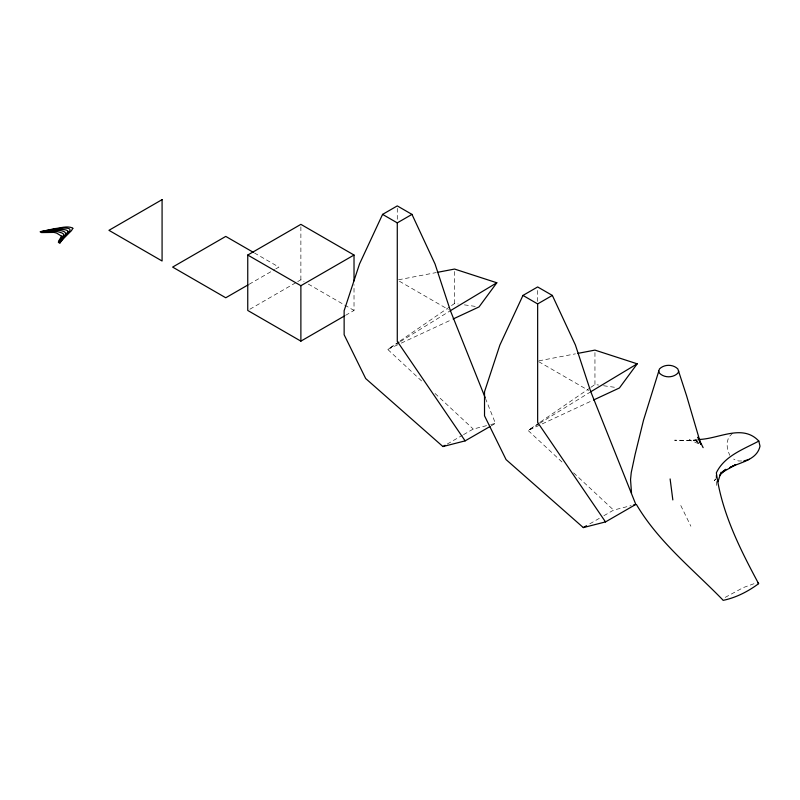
<?xml version="1.0" encoding="UTF-8"?>
<svg xmlns="http://www.w3.org/2000/svg" width="800" height="800" viewBox="0 0 800 800"><rect width="100%" height="100%" fill="white"/><g stroke="black" fill="none" stroke-linecap="round" stroke-linejoin="round"><path stroke-width="0.6" stroke-dasharray="4 3" d="M537.65 301.46L537.65 289.37M715.77 478.79L714.3 480.63L716.08 478.89M732.55 433.26L728.59 437.35L726.99 443.22L727.48 449.62L729.77 455.32M399.05 341.64L387.74 349.42L423.21 382.46M400.08 340.94L450.46 306.31M451.49 305.6L454.58 303.48L458.25 304M539.43 422.69L528.11 430.47L563.59 463.5M540.45 421.98L589.81 388.06M590.84 387.35L594.95 384.52L598.62 385.04M725.16 597.4L743.34 587.57L754.76 583.43M399.42 342.2L387.74 349.42L400.14 343.65M400.48 341.54L450.41 310.69M538.74 423.9L528.11 430.47L592.37 400.56M539.8 423.24L590.79 391.74M249.14 284.27L274.64 269.54M275.71 268.93L278.89 267.09L254.45 252.98M249.87 309.23L296.63 282.24M297.69 281.62L300.88 279.78L304.07 281.62M345.51 315.37L354.02 310.46L354.02 284.6M447.26 444.05L462.41 435.3M463.49 434.67L473.23 429.05L489.59 424.87M491.11 425.87L495.44 423.37L485.79 399.23M589.8 523.84L599.54 518.22M603.87 515.72L613.61 510.1L631.14 505.61M401.26 343.12L451.99 319.51M490.76 424.57L495.44 423.37M398.5 279.78L436.29 272.56M538.87 360.83L575.45 353.84M697.53 439.6L690.42 440.4L674.6 440.21L697.07 440.84M741.71 460.99L738.46 460.96L733.6 459.08M697.27 440.67L689.23 439.83L698.75 443.8M464.36 304.86L476.6 306.58M603.52 385.73L615.75 387.45M399.4 281.24L448.29 309.46M538.72 361.67L588.66 390.51M308.32 284.08L354.02 310.46M698.21 442.41L694.68 439.39L698.91 443.51M573.59 472.82L613.61 510.1M435.03 393.47L473.23 429.05M680.78 505.5L690.88 526.26M716.49 481.44L716.56 486.38M594.95 352.57L594.95 384.52M454.58 271.52L454.58 303.48M397.28 208.32L397.28 220.41M300.88 226.82L300.88 279.78"/><path stroke-width="1.2" d="M485.33 398.08L450.41 310.69L435.04 263.98L411.97 214.39L397.28 222.87L397.28 341.37L465.13 440.87L490.02 426.5M552.35 295.43L537.65 303.92L537.65 422.41L605.51 521.91L635.81 504.42L590.79 391.74L575.42 345.03L552.35 295.43L537.65 286.95L522.96 295.43L499.89 345.03L484.52 391.74L484.52 415.81L506.07 459.6L583.31 527.59L605.51 521.91M718.02 481.7L720.94 472.34M703.13 447.64L697.9 437.19L700.86 444.33L686.6 395.82L677.84 368.94C672.99 364.11 664.32 364.11 659.47 368.94L643.52 420.21L635.12 454.4L631.24 472.61L630.54 479.61L631.53 493.17M678.75 371.06L677.84 373.18C672.99 378.02 664.32 378.02 659.47 373.18L658.55 371.06M411.97 214.39L397.28 205.9L382.58 214.39L359.51 263.98L344.14 310.69L344.14 334.76L365.69 378.55L442.93 446.55L465.13 440.87M437.51 272.32L454.58 269.06L496.82 282.77L479.04 306.92L453.12 318.99M577.89 353.37L594.95 350.11L637.2 363.82L619.42 387.97L593.49 400.03M719.64 475.41L725.87 469.31L722.13 471.95M721.63 472.73L735.66 464.67L729.63 467.7C740.25 462.2 757.06 460.11 760 446.14L758.82 441.08C743.33 449.36 724.46 455.91 716.36 472.8C721.66 512.58 739.86 548.74 758.61 583.67C748.16 591.47 735.97 597.72 723.13 600.36L722.51 599.6C692.86 569.15 658.46 541.82 636.62 504.82M450.41 310.69L496.82 282.77M590.79 391.74L637.2 363.82M344.45 315.98L300.88 341.14L247.75 310.46L247.75 255.04L300.88 224.36L354.02 255.04L354.02 280.9M248.08 284.88L225.76 297.77L172.63 267.09L225.76 236.41L253.39 252.36M247.75 255.04L300.88 285.71L354.02 255.04M442.93 446.55L445.09 445.3M583.31 527.59L586.55 525.72M743.88 461.01L749.37 459.29M633.48 505.02L635.81 504.42M698.72 439.46C718.48 439.16 742.43 423.4 758.82 441.08M382.58 214.39L397.28 222.87M522.96 295.43L537.65 303.92M757.98 582.92L758.61 583.67M670.12 478.94L672.83 499.93M716.4 475.27L716.43 477.74M300.88 285.71L300.88 341.14M162.08 199.64L162.08 261L108.94 230.32L162.08 199.64M72.82 228.4L71.46 230.66L63.85 238.17A108.51 62.65 0 0 0 59.75 243.19C64.29 234.62 80.94 226.08 58.61 228.53C46.67 230.17 25.91 234.92 54.6 228.64C60.44 228.1 67.03 225.57 72.64 228L72.82 228.4M68.15 231.53L62.15 238.83A95.52 55.15 0 0 0 59.08 242.8L58.74 242.6A114.53 66.12 0 0 1 61.51 238.96C73.46 229.78 56.07 229.67 49.85 230.78C24.02 235.99 64.76 225 68.15 231.53M61.53 236.16L60.12 238.65A89.79 51.84 0 0 0 58.64 241.12L58.4 242.41L63.66 235.04L63.59 234.13L61.94 232.97L57.77 231.64L52.65 231.21L41.36 232.57L53.85 232.42A13.09 7.56 0 0 1 56.71 233.14L61.53 236.16"/></g></svg>
